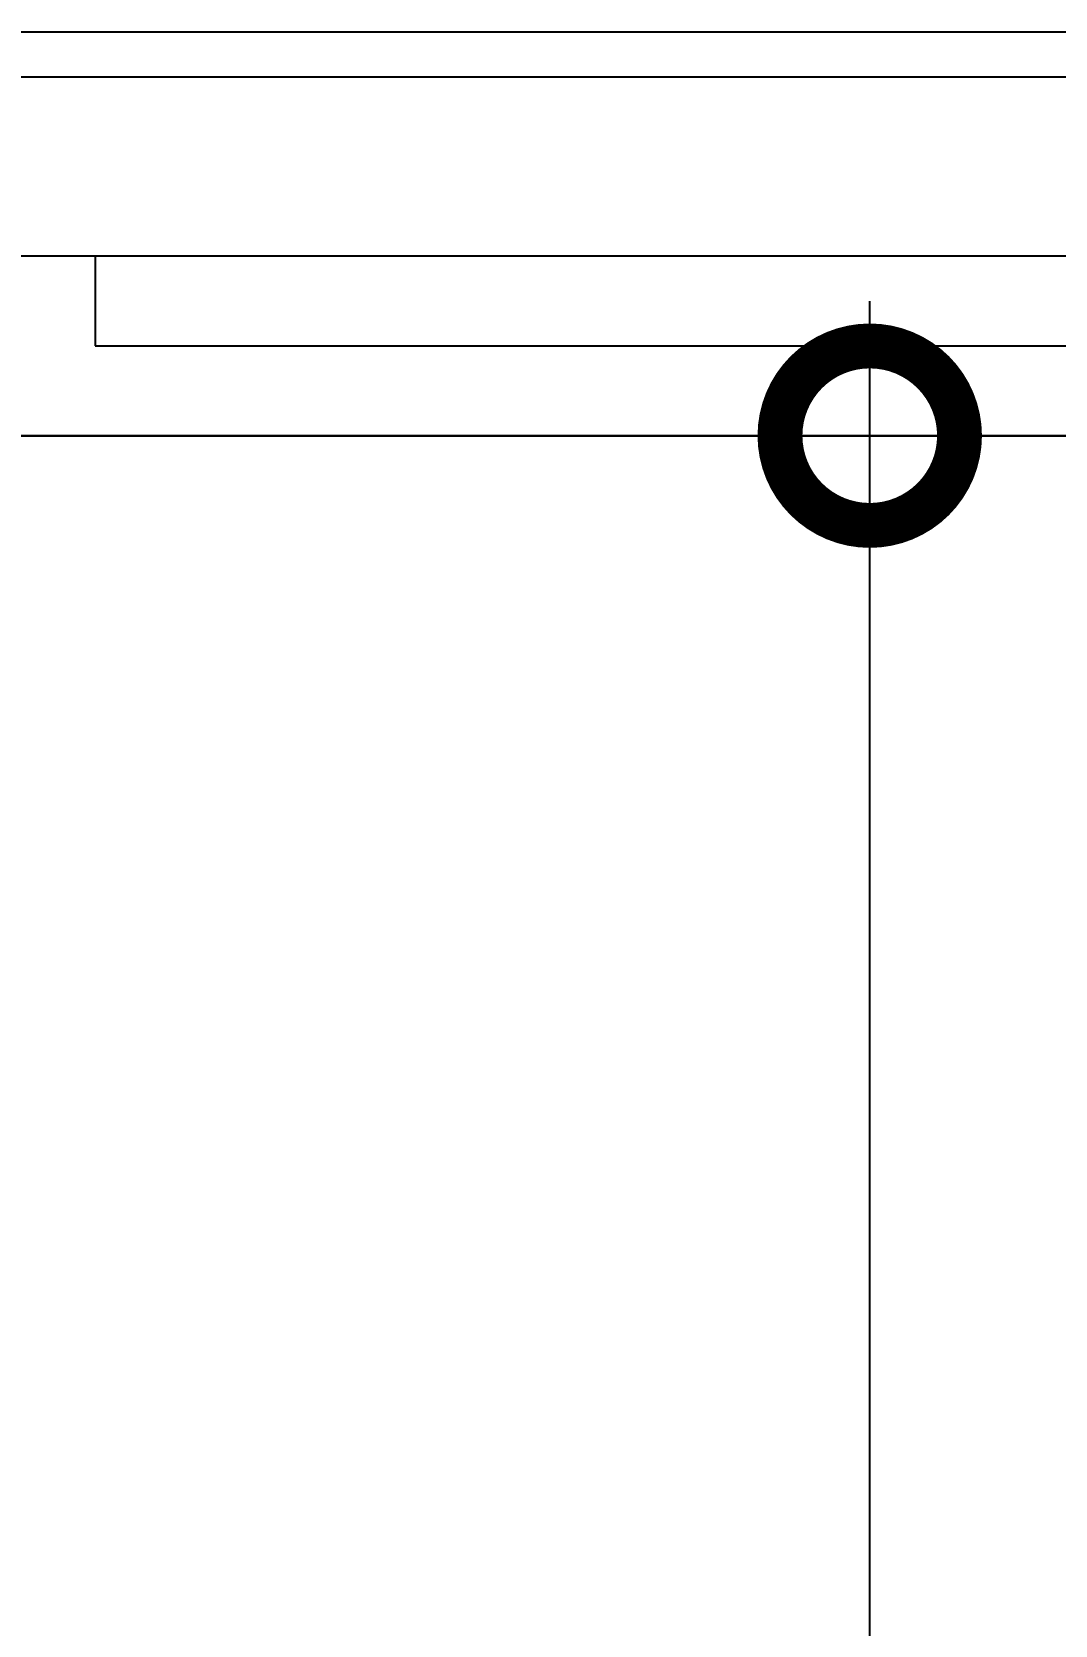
# Model space of a CAD drawing. Header units: metres. Extents: x 22.6 to 101.3, y 9.4 to 67.4.
# Drawn here: x 42.123 to 43.263, y 38.422 to 40.197 of the extents above; entities that cross this region are included whole.
import ezdxf

# ---------------------------------------------------------------- set-up
doc = ezdxf.new("R2010")
doc.units = ezdxf.units.M
doc.layers.add('00', color=252, linetype='Continuous')
doc.layers.add('A-DIM', color=7, linetype='Continuous', lineweight=5)
doc.styles.add('Calibri', font='calibri.ttf', dxfattribs={"height": 0.2126391096979332})
doc.dimstyles.new('ECG_Dimn-Detl-100', dxfattribs={"dimscale": 0.3048, "dimtxt": 0.25, "dimasz": 1.312335958005249, "dimexe": 0.4921259842519685, "dimexo": 0.0625, "dimgap": 0, "dimtad": 1, "dimdec": 0, "dimlfac": 1000, "dimzin": 0, "dimdsep": 46, "dimtxsty": 'Calibri', "dimblk1": 'DOTSMALL', "dimblk2": 'DOTSMALL', "dimsah": 1, "dimcen": 0.09, "dimdle": 0.4921259842519685, "dimazin": 0, "dimtfac": 1, "dimtdec": 4, "dimtix": 1, "dimtmove": 0, "dimatfit": 3, "dimfxl": 0.4921259842519685, "dimfxlon": 1, "dimtvp": 1, "dimtolj": 1, "dimtzin": 0, "dimarcsym": 2})

# ---------------------------------------------------------------- blocks, each defined once
blk = doc.blocks.new('_DotSmall')
at = {"color": 0, "linetype": 'ByBlock', "const_width": 0.5}
blk.add_lwpolyline([(-0.0625, 0, 1), (0.0625, 0, 1)], format="xyb", close=True, dxfattribs=at)

msp = doc.modelspace()

# ---------------------------------------------------------------- linework, layer by layer
at = {"layer": '00', "color": 252}
for p, q in [((36.39393060839776, 40.19732717912515), (46.19393060839769, 40.19732717912511)), ((42.09393060839766, 40.14732717912511), (44.29393060839766, 40.14732717912509)), ((44.29393060839766, 39.94732717912509), (42.09393060839766, 39.9473271791251)), ((42.19393060839765, 39.9473271791251), (42.19393060839765, 39.84732717912507)), ((42.19393060839765, 39.84732717912507), (44.19393060839765, 39.84732717912506)), ((45.89393060839766, 39.74732717912505), (36.69393060839777, 39.74732717912511)), ((36.69393060839777, 39.74732717912505), (45.89393060839766, 39.74732717912505))]:
    msp.add_line(p, q, dxfattribs=at)

# ---------------------------------------------------------------- dimensions: what is measured, and where the dimension line sits
at = {"layer": 'A-DIM'}
msp.add_linear_dim(base=(43.0567059800515, 39.74732717912507), p1=(42.90670598005141, 25.64732717912507), p2=(42.90670598005149, 39.74732717912507), angle=89.99999999999991, dimstyle='ECG_Dimn-Detl-100', override={"dimpost": '<>', "dimfxl": 14.09999999999999}, dxfattribs=at).render()

doc.saveas('drawing.dxf')
